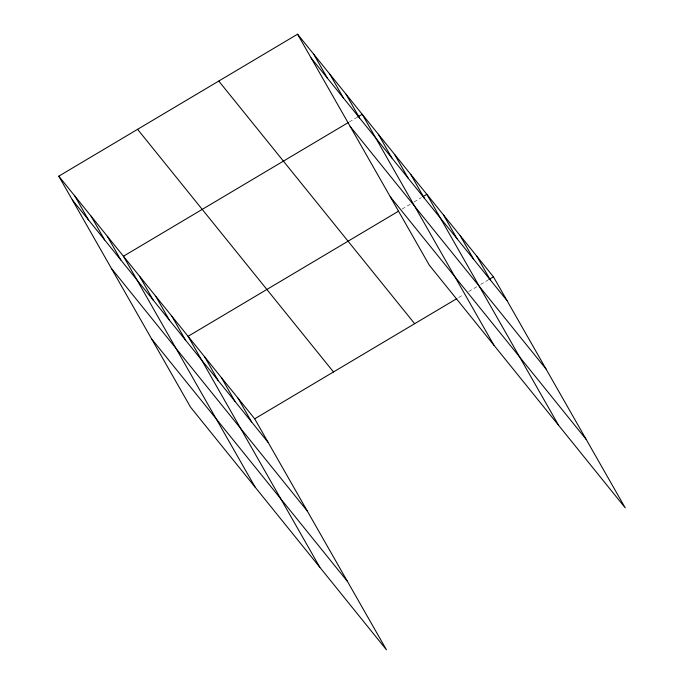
<?xml version="1.0" encoding="UTF-8"?>
<svg xmlns="http://www.w3.org/2000/svg" width="684" height="684" viewBox="0 0 684 684"><rect width="100%" height="100%" fill="white"/><g stroke="black" fill="none" stroke-linecap="round" stroke-linejoin="round"><path stroke-width="0.51" stroke-dasharray="3.42 2.56" d="M349.379 121.897L356.706 117.537M402.115 209.047L410.357 204.148M414.025 201.968L421.353 197.608M458.639 297.54L463.222 294.821M468.72 291.546L476.962 286.647M480.63 284.467L487.957 280.107"/><path stroke-width="1.03" d="M58.79 176.173L254.687 418.813L386.443 649.8L190.545 407.16L58.79 176.173L297.557 34.2L493.455 276.84L625.21 507.827L429.313 265.187L297.557 34.2M348.464 122.445L123.436 256.243L255.192 487.23M357.621 116.998L362.204 114.271L493.959 345.258M398.447 211.228L188.083 336.314L319.838 567.301M423.182 196.522L426.85 194.341L558.606 425.337M254.687 418.813L456.801 298.634M488.872 279.568L493.455 276.84M311.1 57.943L506.989 300.584M350.105 126.335L546.003 368.975M390.299 196.795L586.197 439.436M218.769 81.054L414.658 323.686M137.587 129.319L333.484 371.959M72.333 199.908L268.231 442.548M111.347 268.299L307.236 510.939M151.54 338.768L347.429 581.409M476.799 256.218L490.342 279.953M460.152 235.595L473.696 259.33M443.497 214.964L457.04 238.707M410.691 174.326L424.225 198.061M394.523 154.31L408.066 178.045M378.363 134.286L391.906 158.03M346.044 94.255L359.579 117.99M329.885 74.24L343.419 97.974M313.717 54.216L327.26 77.959M238.041 398.182L251.575 421.925M221.385 377.559L234.928 401.303M204.738 356.937L218.273 380.68M171.923 316.29L185.467 340.034M155.764 296.275L169.299 320.018M139.596 276.259L153.139 300.002M107.277 236.219L120.82 259.963M91.117 216.204L104.652 239.947M74.958 196.188L88.492 219.923"/></g></svg>
